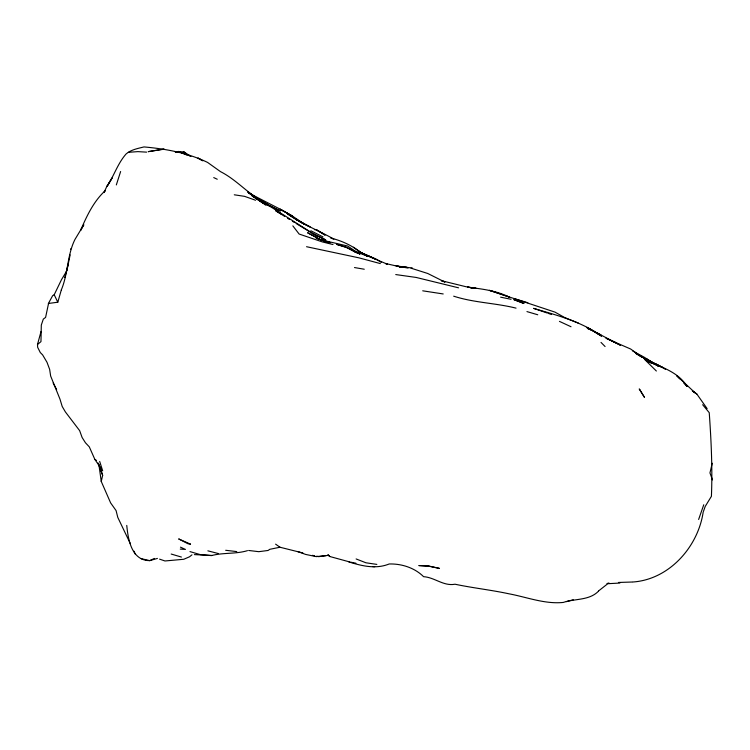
<?xml version="1.0" encoding="UTF-8"?>
<svg xmlns="http://www.w3.org/2000/svg" width="750" height="750" viewBox="0 0 750 750"><rect width="100%" height="100%" fill="white"/><g stroke="black" fill="none" stroke-linecap="round" stroke-linejoin="round"><path stroke-width="1.12" d="M702.647 404.719L709.237 412.659C711.206 440.456 712.547 468.469 711.413 496.312L705.197 506.456L703.556 511.153M61.322 289.894C68.184 273.619 67.097 255.141 74.972 239.438L83.822 224.756L80.559 230.456C86.719 216.122 93.469 201.562 105.122 190.781L104.081 192.356L106.772 186.525L112.031 178.069L107.091 186.272C114.037 175.8 117.713 163.425 126.141 153.919C131.147 149.644 137.803 148.491 144 146.925C165.75 148.875 187.809 152.85 207.591 162.422L220.5 171.638C235.022 178.978 245.859 191.278 259.472 199.809L267.469 204.375M70.125 254.906L66.834 270.787L61.444 279.759L54.206 294.741L52.641 295.688L48.338 303.6M703.209 511.894C698.119 546.919 669.15 579.516 632.916 582M101.25 481.444L102.656 475.322L98.841 464.259L101.25 481.444L110.625 502.894L116.072 510.572L117.787 517.406L130.312 543.6M712.247 463.238L709.959 472.913L712.5 479.925M120.628 171.525L116.325 184.922M64.819 277.509L68.147 264.666M99.675 461.409L102.684 470.869L94.875 459.45L89.306 446.878L85.434 442.744L82.125 437.512L79.641 430.631L65.409 411.956L62.212 406.5L59.972 399.131L50.653 376.031L49.641 369.356L47.016 362.325L42.619 354.881L40.294 352.547L37.659 347.316L37.5 344.494L41.044 331.453M37.5 344.494L40.969 341.625L41.306 325.069L43.322 319.088L45.591 317.419L48.544 303.459L57.806 302.213L61.294 289.997M698.625 519.478L703.762 504.759M191.962 554.85L189.525 556.791L183.787 559.266L164.981 560.972L159.581 559.144M598.697 590.841L607.8 583.706L619.866 583.059M70.537 249.103L71.081 248.681M598.547 591.131C589.247 600.703 575.062 598.444 563.278 602.438C544.809 604.303 526.912 597.15 508.913 593.794C491.034 589.941 472.95 588.019 455.025 584.222C443.494 586.397 434.644 577.35 423.591 576.684C414.619 567.759 401.597 563.625 389.194 563.981C375.75 569.4 362.053 565.978 348.825 561.938M154.406 558.441L149.756 560.625C131.541 560.672 128.128 539.559 126.759 525.413M573.244 599.766L566.344 601.631M606.975 583.566L608.944 582.984M157.416 558.413L149.756 560.625L141.066 558.647M247.481 550.659C235.65 554.231 223.219 552.422 211.416 555.609L200.194 554.597L189.966 551.597M302.887 552.966L279.984 547.238L269.831 549.3L268.069 550.472L258.788 551.681L248.663 550.472M175.903 151.912L183.863 151.828L190.912 156.478M211.988 555.459L194.4 554.606M349.678 561.947L329.7 556.481L328.688 555.3L318.731 556.65L316.631 556.209M175.181 151.941L178.65 151.463L189.891 155.897M175.725 151.866L178.031 151.566M325.969 555.628L316.275 556.622L305.634 554.428L297.525 551.475M128.381 152.325L137.841 151.622L146.662 152.147M632.288 582.019L618.431 582.459M372.675 566.597L374.7 566.719M180.262 549.094L185.447 549.422L180.459 547.153M395.747 274.566L416.156 277.444L458.559 287.822M225.684 550.284L236.766 551.597M412.472 268.069L396.028 265.903L385.5 263.494L387.497 264.3M422.709 290.812L443.203 293.953M376.856 564.403L365.925 562.781L356.119 558.947M471 288.084L473.278 288.422M234.272 194.794L244.519 196.341L255.572 200.25M354.497 267.553L364.266 269.231M408.056 268.069L396.028 265.903L398.794 266.4M500.634 297.178L511.059 299.288M350.719 562.163L355.95 563.231M312.45 555.328L314.541 555.769M306.544 246.713L358.922 257.841L380.325 263.588M453.675 296.175C474.009 302.775 495.497 302.981 516.047 308.137M332.991 244.537L322.378 241.922L299.119 234.037L292.847 225.862M207.872 550.837L218.259 553.528M411.028 268.181L427.744 273.488L444.966 282.084L441.337 280.678L465.975 286.725L476.259 288.403L467.512 287.156C481.791 288.938 496.406 290.587 509.438 297.169L504.534 295.406L555 312.122L566.119 318.366M606.591 338.381L620.606 345.319L592.622 330.647L601.566 336.188C581.419 321.525 557.1 315.347 533.625 308.363L547.191 313.012M526.95 311.597L537.75 314.766M171.188 554.044L181.416 557.062M514.603 298.744L527.841 302.738M650.456 362.184L662.925 367.716L655.922 363.825L650.419 361.941M328.547 242.756L316.097 238.144L330.422 242.662L320.7 239.803L347.541 246L359.288 253.744M503.456 295.05L489.403 290.325L503.541 295.059M332.841 238.763L330.881 238.059C342.666 241.012 353.869 246.319 363.009 254.4M548.231 313.369L551.447 314.522M314.4 229.566L315.178 229.866M566.128 318.169L578.522 323.166M648.337 361.209L653.034 363.375L643.791 358.406C658.641 366.881 677.541 370.603 687 386.447L683.784 383.081M658.031 365.269L649.266 361.613L654.356 364.153M387.45 264.253L365.747 255.066L354.928 251.841L355.959 252.234L346.631 247.444L336.469 244.313L347.316 247.678L346.631 247.444L357.572 253.322M587.419 328.425L591.581 330.197M605.916 338.259L630.656 349.022L641.822 357.066L635.606 353.316M178.65 151.463L186.666 154.987M587.316 328.228L591.562 330.159M559.453 321.375L571.022 326.747M608.663 339.328L616.116 342.769M213.731 177.591L217.256 179.241M359.278 251.869L375 258.863L362.119 253.191L367.087 256.266M359.522 251.981L376.697 259.387L381.244 262.397M312.759 233.616L325.622 239.85L312.759 233.616L296.1 223.491M644.916 359.869L651.741 363.206L645.722 360.206M269.466 205.509L280.359 211.003L273.197 207.497M328.688 555.3L327.806 554.859L329.7 556.481M333.825 239.109C318.581 230.381 301.988 224.231 287.644 213.938L301.041 222.45L310.05 226.884L296.653 219.684L304.819 224.391L292.181 215.934L280.125 209.156L248.925 193.106M662.925 367.716L648.825 360.591L657.928 365.812L646.425 358.903L658.716 366.384M310.856 230.756L323.006 236.934M632.644 350.953L644.494 357.366L655.706 364.537M596.391 332.494L600.928 334.884M320.091 239.438L307.584 232.753L321.122 239.981M271.462 206.653L277.697 210.028L254.841 196.978L248.784 192.684M275.494 210.816L281.438 214.088L277.575 211.791M653.316 363.15L659.438 366.534M248.991 193.059L250.884 194.109M258.947 200.316L263.784 203.588L258.947 200.316L268.491 205.612L258.947 200.316L249.234 193.003L262.397 202.772M201.638 160.106L197.916 158.025L202.819 160.847M636.741 353.944L643.828 358.012L647.981 361.575M317.222 236.259L272.597 207.994L252.141 195.872L259.894 200.972L258.797 200.259M292.369 221.241L294.234 222.366M94.875 459.45L96.506 460.434M359.662 253.922L356.334 251.831L358.312 253.069M592.622 330.647L599.034 334.603M325.012 235.106L316.369 229.697L324.928 234.938M250.463 194.194L259.397 199.772L247.734 192.028L259.369 199.763L249.019 192.759M357.619 250.312L367.219 256.322M276.938 211.416L284.634 216.375M287.522 218.231L289.444 219.478M356.334 251.831L359.925 254.166M252.141 195.872L259.894 200.972M663.806 368.297L665.569 369.469M696.806 393.994L692.381 390.956L696.806 393.994L707.119 408.628M275.597 544.144L279.984 547.238M264.131 204.009L265.856 205.237M353.475 247.228L363.684 254.822M656.362 371.025L645.872 360.675M183.863 151.828L186.263 154.153M695.091 392.812L676.528 375.497L679.753 378.872M601.003 342.403L605.081 346.528M53.147 383.034L56.606 389.456M54.206 294.741L57.806 302.213M133.978 551.184L135.216 554.072M98.081 462.984L102.656 475.322M161.034 149.494L148.2 151.65L164.184 149.166L161.034 149.494M401.288 266.962L399.234 267L407.025 267.403L401.288 266.962M428.775 566.072L418.847 565.556L428.766 566.175L439.369 568.359L428.775 566.072M190.509 544.134L188.138 543.825L178.659 538.922L190.509 544.134M523.809 303.422L513.966 299.653L523.809 303.422M588.009 327.975L586.819 327.375L592.031 330.169L588.009 327.975M283.35 210.975L280.125 209.156L292.481 216.15L283.35 210.975M639.666 389.494L639.216 388.95L644.484 397.369L639.666 389.494"/></g></svg>
